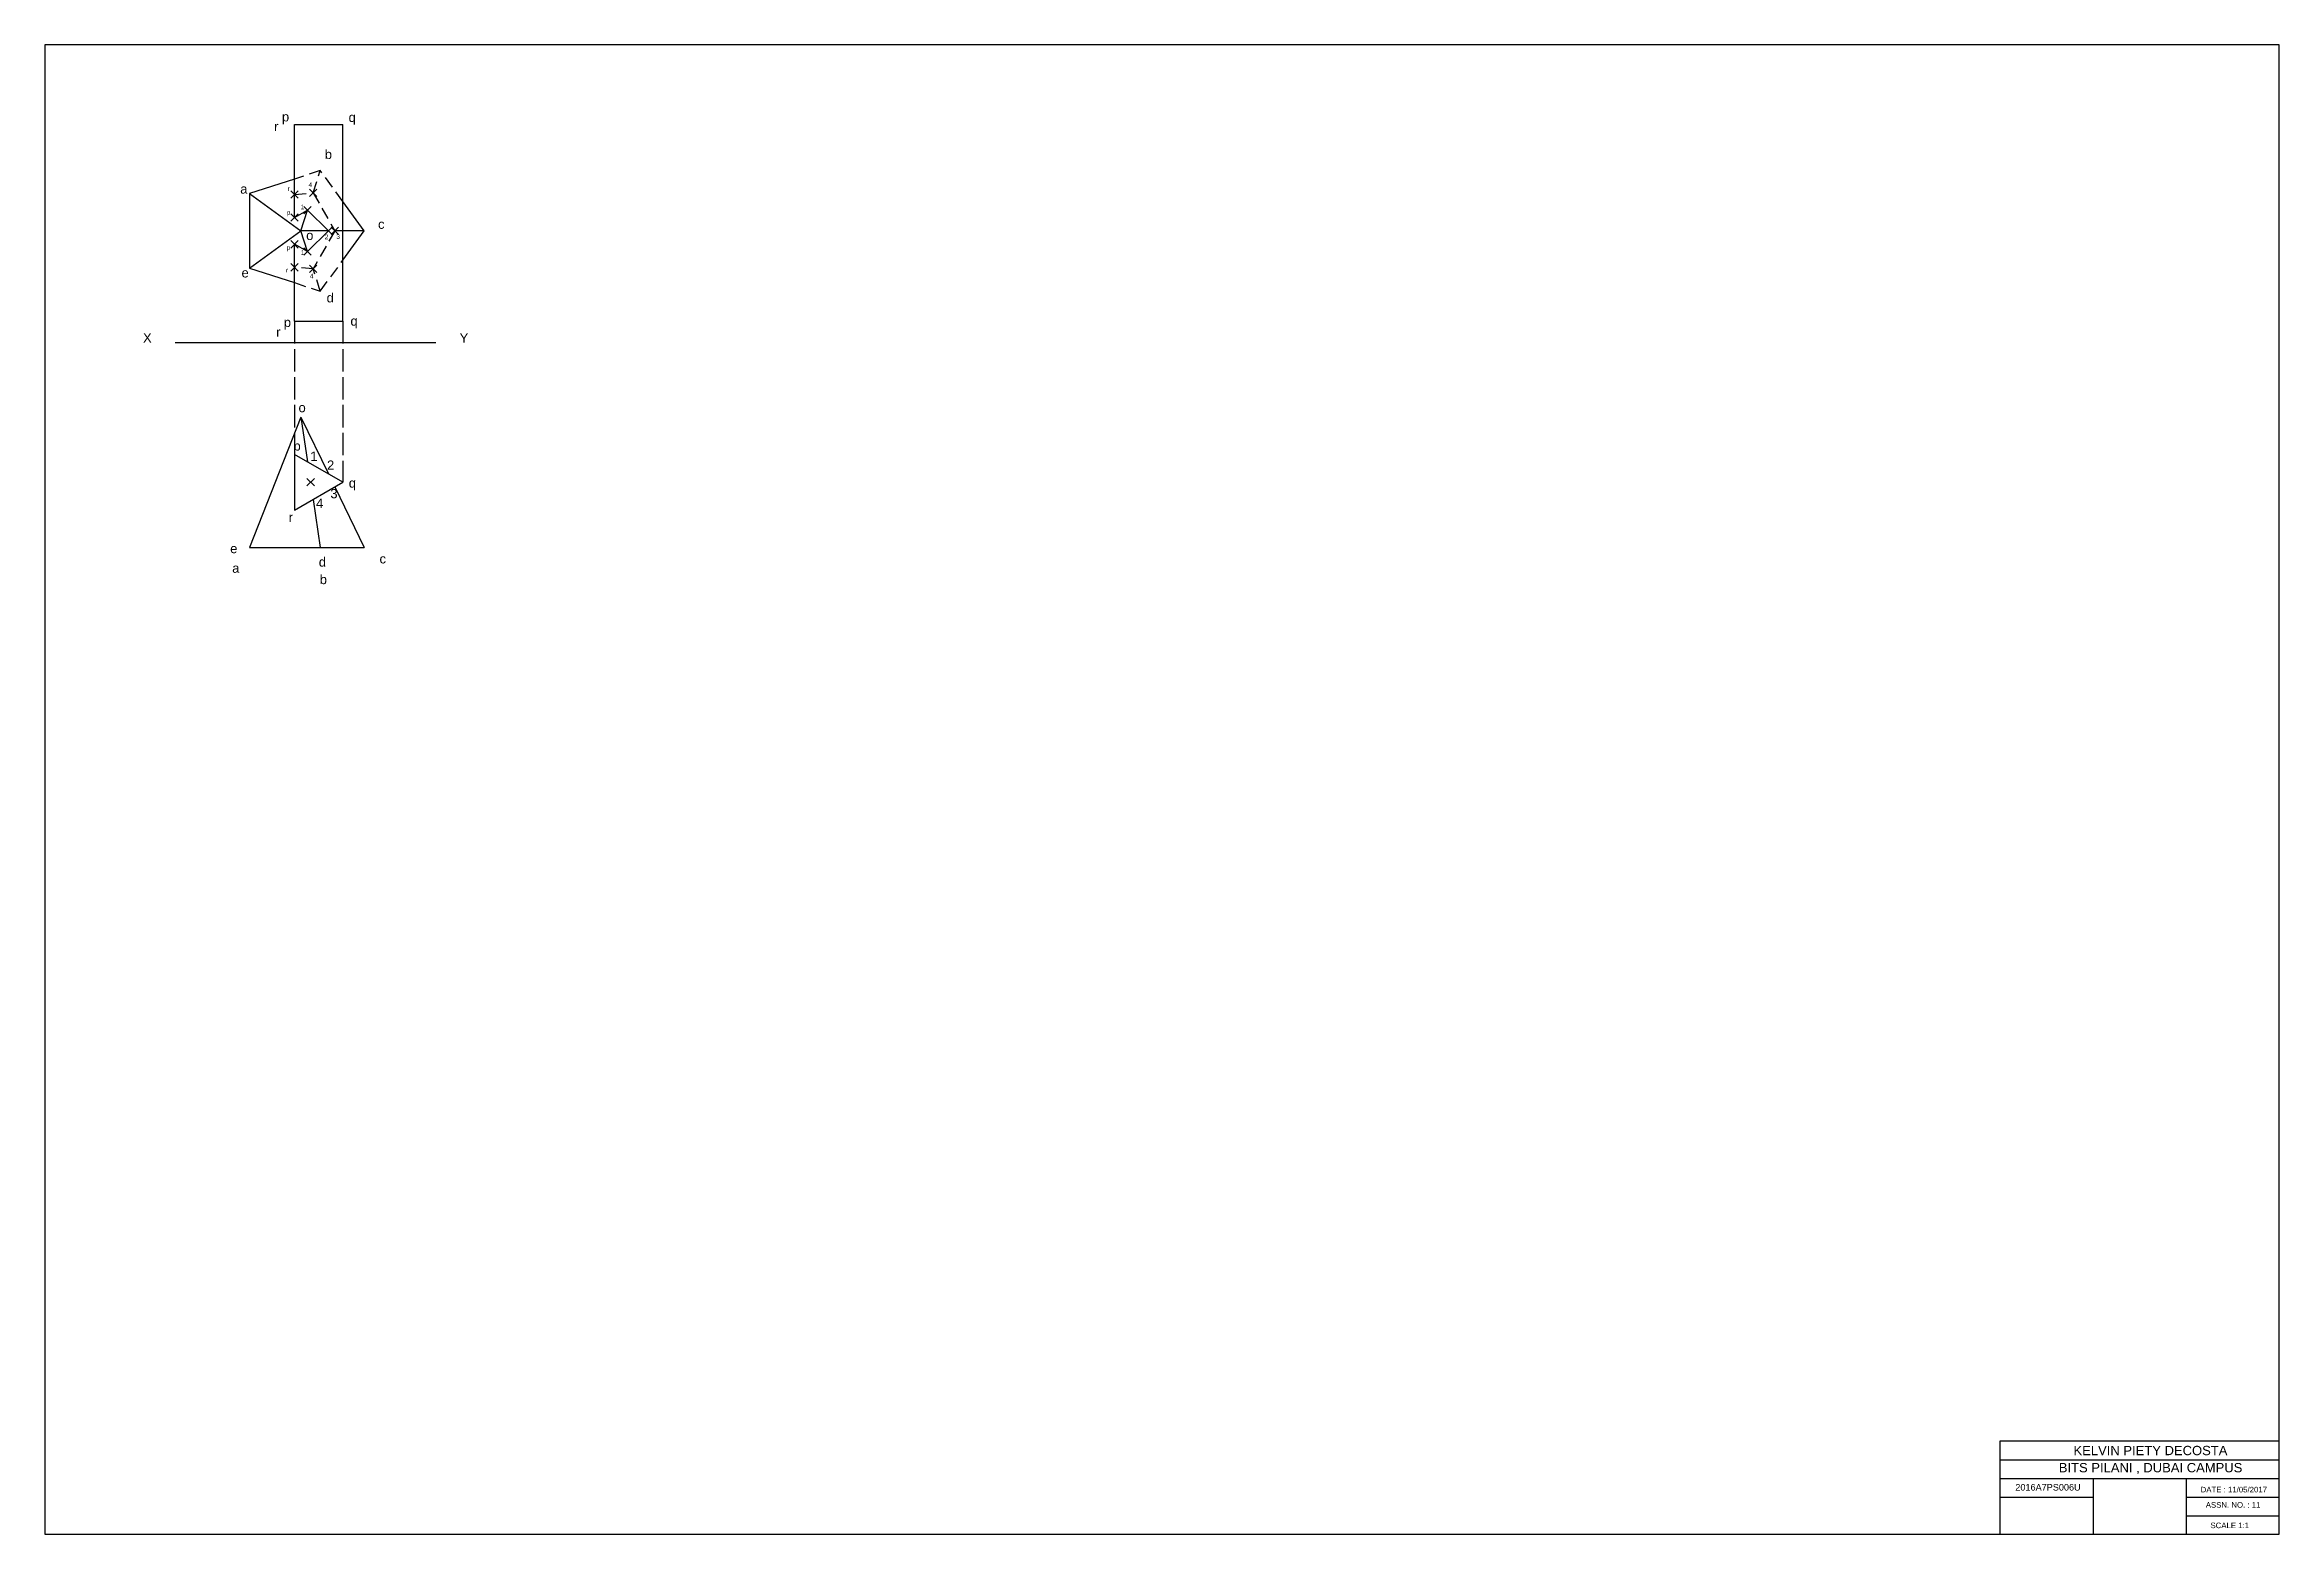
# Model space of a CAD drawing. Header units: millimetres. Extents: x 0 to 1200, y 0 to 800.
import ezdxf

# ---------------------------------------------------------------- set-up
doc = ezdxf.new("R2010")
doc.units = ezdxf.units.MM
doc.header["$PDMODE"] = 3
doc.header["$PDSIZE"] = 2
doc.linetypes.add('ACAD_ISO02W100', pattern=[15, 12, -3])
doc.linetypes.add('HIDDEN', pattern=[9.525, 6.35, -3.175])
doc.styles.add('Annotative', font='arial.ttf')

msp = doc.modelspace()

# ---------------------------------------------------------------- linework, layer by layer
for p, q in [((134.1, 757.2), (160.1, 757.2)), ((134.1, 707.2), (134.1, 757.2)), ((160.1, 651.5), (160.1, 757.2)), ((110, 720), (137.5, 700)), ((137.5, 700), (141.1, 711.1)), ((110, 680), (137.5, 700)), ((141.1, 688.9), (137.5, 700)), ((152.4, 700), (137.5, 700)), ((171.6, 700), (160.1, 700)), ((134.1, 651.5), (134.1, 692.8)), ((134.1, 651.5), (160.1, 651.5)), ((70, 640), (210, 640)), ((137.5, 600), (110, 530)), ((137.5, 600), (152.4, 569.5)), ((137.5, 600), (141.1, 575.9)), ((144.2, 555.8), (148, 530)), ((155.8, 562.5), (171.6, 530)), ((110, 530), (171.6, 530)), ((1050, 40), (1200, 40)), ((1100, 30), (1100, 0)), ((1150, 30), (1150, 0)), ((1050, 20), (1100, 20)), ((1150, 20), (1200, 20)), ((1150, 10), (1200, 10))]:
    msp.add_line(p, q)
at = {"color": 1, "linetype": 'HIDDEN'}
for p, q in [((144.2, 720.4), (148, 732.4)), ((160.1, 700), (155.8, 700)), ((148, 667.6), (144.2, 679.6))]:
    msp.add_line(p, q, dxfattribs=at)
at = {"color": 1, "linetype": 'HIDDEN', "lineweight": -3}
for p, q in [((134.1, 719.6), (144.2, 720.4)), ((144.2, 720.4), (155.8, 700)), ((155.8, 700), (144.2, 679.6)), ((144.2, 679.6), (134.1, 680.4))]:
    msp.add_line(p, q, dxfattribs=at)
at = {"lineweight": -3}
for p, q in [((134.1, 707.2), (141.1, 711.1)), ((141.1, 711.1), (152.4, 700)), ((152.4, 700), (141.1, 688.9)), ((141.1, 688.9), (134.1, 692.8))]:
    msp.add_line(p, q, dxfattribs=at)
at = {"color": 4, "linetype": 'ACAD_ISO02W100'}
for p, q in [((134.1, 651.5), (134.1, 580)), ((160.1, 651.5), (160.1, 565))]:
    msp.add_line(p, q, dxfattribs=at)
at = {"lineweight": 30}
msp.add_line((1050, 30), (1200, 30), dxfattribs=at)
for points in [[(0, 800), (0, 0), (1200, 0), (1200, 800), (0, 800)], [(134.1, 727.8), (110, 720), (110, 680), (134.1, 672.2)], [(160.1, 684.2), (171.6, 700), (160.1, 715.8)], [(1200, 50), (1050, 50), (1050, 0), (1200, 0), (1200, 50)]]:
    msp.add_lwpolyline(points)
at = {"color": 1, "linetype": 'HIDDEN'}
for points in [[(160.1, 715.8), (148, 732.4), (134.1, 727.8)], [(134.1, 672.2), (148, 667.6), (160.1, 684.2)]]:
    msp.add_lwpolyline(points, dxfattribs=at)
msp.add_lwpolyline([(134.1, 580), (134.1, 550), (160.1, 565)], close=True)
for p in [(134.1, 719.6), (144.2, 720.4), (134.1, 707.2), (141.1, 711.1), (152.4, 700), (155.8, 700), (134.1, 692.8), (141.1, 688.9), (134.1, 680.4), (144.2, 679.6), (142.8, 565)]:
    msp.add_point(p)

# ---------------------------------------------------------------- texts
at = {"attachment_point": 1, "style": 'Annotative'}
for s, width, heights, insert, char_height in [('r', 10, [0], (123.2, 758.6), 5), ('p', 10, [0], (127.4, 763.8), 5), ('q', 10, [0], (163.2, 763.5), 5), ('b', 10, [0], (150.4, 743.6), 5), ('a', 10, [0], (105, 725), 5), ('r', 10, [0], (130.5, 724), 2.5), ('4', 10, [0], (141.7, 726), 2.5), ('p', 10, [0], (130, 711.1), 2.5), ('1', 10, [0], (137.4, 714.1), 2.5), ('o', 10, [0], (140.4, 700.1), 5), ('2', 10, [0], (150.4, 698), 2.5), ('3', 10, [0], (156.6, 698.2), 2.5), ('c', 10, [0], (179, 706.1), 5), ('p', 10, [0], (129.9, 692.3), 2.5), ('1', 10, [0], (137.6, 689.6), 2.5), ('e', 10, [0], (105.7, 680), 5), ('r', 10, [0], (129.5, 680.2), 2.5), ('4', 10, [0], (142.4, 677), 2.5), ('d', 10, [0], (151.4, 666.6), 5), ('p', 10, [0], (128.4, 653.4), 5), ('q', 10, [0], (164.2, 654.1), 5), ('X', 7.167, [2.5], (52.8, 645), 5), ('r', 10, [0], (124.3, 648.2), 5), ('Y', 7.167, [2.5], (222.8, 645), 5), ('o', 10, [0], (136.3, 607.6), 5), ('p', 10, [0], (133.6, 587), 5), ('1', 10, [0], (142.6, 581.5), 5), ('2', 10, [0], (151.6, 576.7), 5), ('q', 10, [0], (163.3, 567.1), 5), ('4', 10, [0], (145.7, 556.2), 5), ('3', 10, [0], (153.4, 561.4), 5), ('r', 10, [0], (131, 548.7), 5), ('e', 10, [0], (99.6, 531.9), 5), ('a', 10, [0], (100.7, 521.4), 5), ('d', 10, [0], (147.2, 524.7), 5), ('c', 10, [0], (179.8, 526.4), 5), ('b', 10, [0], (147.7, 515.3), 5)]:
    msp.add_mtext_dynamic_manual_height_columns(s, width=width, gutter_width=12.5, heights=heights, dxfattribs=dict(at, insert=insert, char_height=char_height))
at = {"attachment_point": 1}
for s, width, heights, insert, char_height in [('\\pi14.288;{\\fArial|b0|i0|c0|p34;BITS PILANI , DUBAI CAMPUS}', 126.287, [0], (1067.3, 38.3), 5), ('\\pi8.4721;{\\fArial|b0|i0|c0|p34;KELVIN PIETY DECOSTA}', 99.12, [10], (1081, 47.5), 5), ('\\pi9.4434;{\\fArial|b0|i0|c0|p34;2016A7PS006U}', 53.419, [0], (1048.8, 27), 3.5), ('\\pi9.2702;{\\fArial|b0|i0|c0|p34;DATE : 11/05/2017}', 53.673, [0], (1148.5, 25.5), 3), ('\\pi9.1199;{\\fArial|b0|i0|c0|p34;ASSN. NO. : 11}', 46.818, [0], (1151.4, 17.3), 3), ('\\pi1.3336;{\\fArial|b0|i0|c0|p34;SCALE 1:1}', 22.443, [2.85], (1161.7, 6.3), 3)]:
    msp.add_mtext_dynamic_manual_height_columns(s, width=width, gutter_width=12.5, heights=heights, dxfattribs=dict(at, insert=insert, char_height=char_height))

doc.saveas('drawing.dxf')
